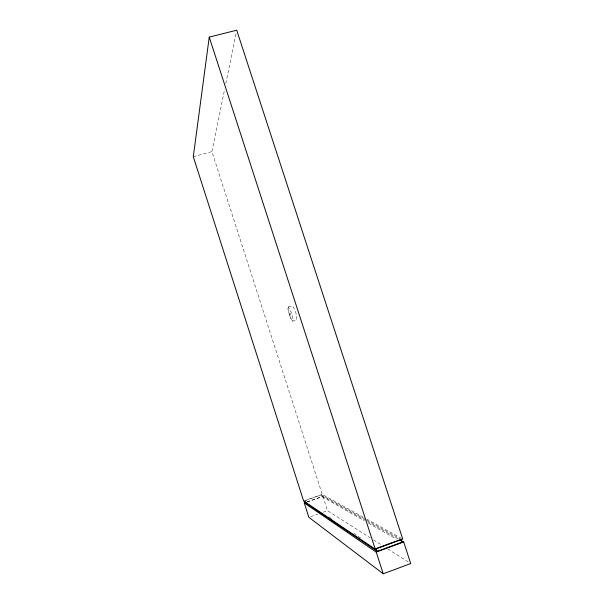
<?xml version="1.0" encoding="UTF-8"?>
<svg xmlns="http://www.w3.org/2000/svg" width="604" height="604" viewBox="0 0 604 604"><rect width="100%" height="100%" fill="white"/><g stroke="black" fill="none" stroke-linecap="round" stroke-linejoin="round"><path stroke-width="0.45" stroke-dasharray="3.02 2.27" d="M288.002 308.478L288.463 307.202C291.022 310.713 293.65 317.795 292.396 321.049L291.898 320.52M363.321 517.213L322.257 494.404L211.906 151.596L224.688 89.06M225.813 83.541L236.338 32.042M288.199 306.991L292.434 305.813C295.22 309.776 297.236 315.197 296.67 320.022L292.434 321.185L290.667 318.24M310.637 516.677L317.734 514.147M323.057 512.252L327.489 510.674L370.29 537.854M303.631 500.973L322.257 494.404M305.609 500.444L321.517 494.842L365.745 519.629M306.908 501.954L322.868 496.322L364.499 519.84M307.111 502.052L322.128 496.752L364.454 520.89M193.288 156.715L211.906 151.596M366.605 519.032L402.74 539.1M366.56 520.089L400.965 539.372M367.768 521.682L398.783 539.206M368.523 523.207L396.201 538.987M373.461 539.87L381.388 544.906M387.73 548.93L410.712 563.532M328.84 516.828L331.951 518.904M353.725 533.415L362.279 539.123M291.324 319.675L288.387 311.256M290.011 316.692L288.825 313.038M290.003 313.038L290.728 315.273M322.868 496.322L327.489 510.674M321.517 494.842L322.128 496.752M288.085 309.663L288.425 311.309M287.949 308.365L288.131 309.746"/><path stroke-width="0.91" d="M209.241 37.116L193.288 156.715L303.631 500.973L375.273 549.21L402.74 539.1L236.715 30.2L209.241 37.116L375.273 549.21M306.017 502.271L304.242 502.898L308.863 517.311L383.246 573.8L410.712 563.532L403.676 541.969L400.414 540.127M304.937 501.396L305.345 502.679L377.213 551.331L401.894 542.233L400.965 539.372M304.242 502.898L376.209 552.101L403.676 541.969M400.082 539.697L376.277 548.455L377.213 551.331M376.209 552.101L383.246 573.8"/></g></svg>
